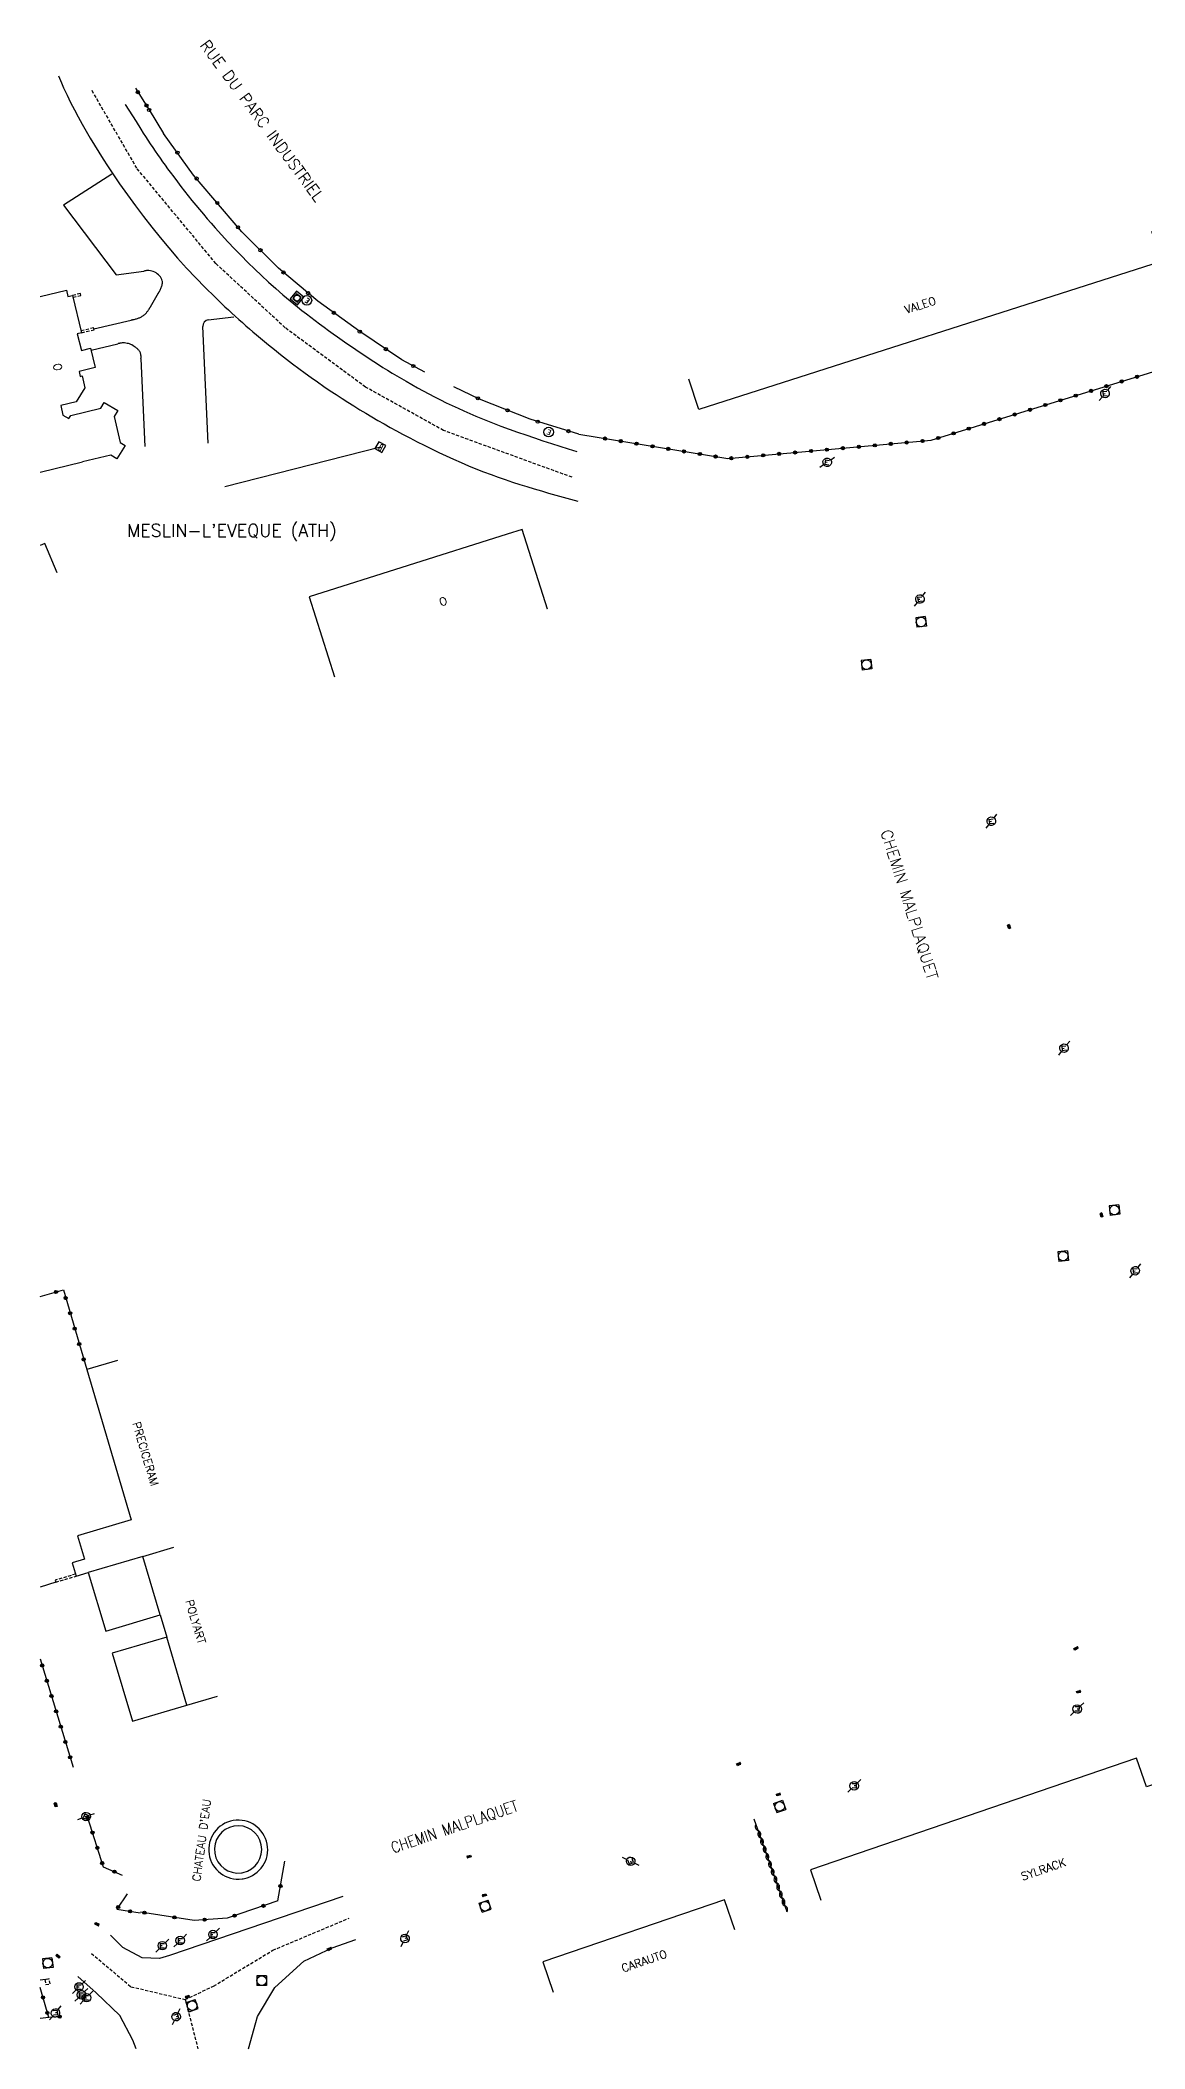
# Model space of a CAD drawing. Header units: millimetres. Extents: x 114000 to 115000, y 149000 to 150000.
# Drawn here: x 114000 to 114172.6, y 149000 to 149313.8 of the extents above; entities that cross this region are included whole.
import ezdxf
from ezdxf.enums import TextEntityAlignment as Align

# ---------------------------------------------------------------- set-up
doc = ezdxf.new("R2010")
doc.units = ezdxf.units.MM
doc.linetypes.add('DASHED', pattern=[0.75, 0.5, -0.25])
doc.layers.get('0').update_dxf_attribs({"linetype": 'CONTINUOUS'})
for name, color, linetype in [('W0001', 6, 'DASHED'), ('W0008', 7, 'CONTINUOUS'), ('W0100', 7, 'CONTINUOUS'), ('W0112', 1, 'DASHED'), ('W0310', 3, 'CONTINUOUS'), ('W0322', 7, 'CONTINUOUS'), ('W0330', 7, 'CONTINUOUS'), ('W0334', 7, 'CONTINUOUS'), ('W0400', 7, 'CONTINUOUS'), ('W0420', 7, 'CONTINUOUS'), ('W0471', 7, 'CONTINUOUS'), ('W0980', 7, 'CONTINUOUS'), ('W0984', 7, 'CONTINUOUS'), ('W0989', 7, 'CONTINUOUS'), ('W0991', 7, 'CONTINUOUS'), ('W1102', 7, 'CONTINUOUS')]:
    doc.layers.add(name, color=color, linetype=linetype)
doc.styles.get("Standard").update_dxf_attribs({"font": 'romans.shx', "width": 0.85})

# ---------------------------------------------------------------- blocks, each defined once
blk = doc.blocks.new('t322o')
at = {"color": 0, "linetype": 'Continuous'}
for radius in [0.25, 0.15]:
    blk.add_circle((0, 0), radius, dxfattribs=at)
blk = doc.blocks.new('T471')
for p, q in [((-0.333334, 0.333334), (-0.333334, -0.333334)), ((-0.333334, 0.333334), (0.333334, 0.333334)), ((-0.333334, 0), (0, 0)), ((0.500001, 0.500001), (1.000002, 1.000002)), ((-0.500001, -0.500001), (-1.000002, -1.000002)), ((-0.333334, -0.333334), (0.333334, -0.333334))]:
    blk.add_line(p, q)
blk.add_ellipse((0, 0), major_axis=(0.471405, 0.471405), ratio=1, start_param=5.4977871438, end_param=11.780972451)
blk = doc.blocks.new('T420')
for p, q in [((0.75, 0.75), (-0.75, 0.75)), ((-0.75, 0.75), (-0.75, -0.75)), ((0.75, 0.75), (0.75, -0.75)), ((0.75, -0.75), (-0.75, -0.75))]:
    blk.add_line(p, q)
blk.add_ellipse((0, 0), major_axis=(-0.53, 0.53), ratio=1, start_param=3.926991, end_param=10.210176)
blk = doc.blocks.new('T400')
for p, q in [((-0.15, 0.3), (0.15, 0.3)), ((-0.15, -0.25), (-0.15, 0.3)), ((-0.15, 0.15), (0.15, 0.15)), ((-0.15, 0), (0.15, 0)), ((0.15, 0.3), (0.15, -0.25)), ((-0.15, -0.15), (0.15, -0.15)), ((-0.15, -0.25), (-0.15, -0.3)), ((-0.15, -0.3), (0.15, -0.3)), ((0.15, -0.3), (0.15, -0.25))]:
    blk.add_line(p, q)
blk = doc.blocks.new('t310o')
at = {"color": 0, "linetype": 'Continuous'}
for centre, start, end in [((-0.5, 0.38), 216.8699, 323.1304), ((0.5, -0.37), 36.8699, 143.1303)]:
    blk.add_arc(centre, 0.625, start, end, dxfattribs=at)

msp = doc.modelspace()

# ---------------------------------------------------------------- linework, layer by layer
at = {"layer": 'W0001'}
msp.add_line((114022.67, 149007.69), (114024.65, 149000), dxfattribs=at)
for points in [[(114083.11, 149245.55), (114063.02, 149252.86), (114050.84, 149259.64), (114038.27, 149268.91), (114027.45, 149278.95), (114015.1, 149293.84), (114008.06, 149306.05)], [(114008.02, 149014.91), (114014.19, 149009.71), (114022.67, 149007.69), (114027.1, 149009.81), (114036.35, 149015.41), (114048.3, 149020.43)]]:
    msp.add_lwpolyline(points, dxfattribs=at)
at = {"layer": 'W0008'}
for points in [[(114002.84, 149308.28), (114003, 149307.91), (114003.32, 149307.16), (114003.66, 149306.42), (114004.2, 149305.27), (114004.76, 149304.12), (114005.34, 149302.98), (114005.93, 149301.86), (114006.54, 149300.73), (114007.17, 149299.62), (114007.81, 149298.53), (114008.47, 149297.44), (114009.14, 149296.34), (114009.83, 149295.27), (114010.52, 149294.19), (114011.23, 149293.12), (114012.41, 149291.39), (114013.62, 149289.67), (114014.87, 149287.97), (114016.13, 149286.28), (114017.43, 149284.62), (114018.75, 149283), (114020.1, 149281.39), (114021.48, 149279.8), (114022.88, 149278.23), (114024.31, 149276.7), (114025.77, 149275.2), (114027.27, 149273.72), (114027.8, 149273.2), (114028.33, 149272.7), (114028.86, 149272.19), (114029.4, 149271.69), (114029.95, 149271.19), (114030.48, 149270.7), (114031.03, 149270.2), (114031.59, 149269.72), (114032.14, 149269.23), (114032.7, 149268.75), (114033.25, 149268.27), (114033.81, 149267.8), (114034.73, 149267.03), (114035.66, 149266.27), (114036.6, 149265.5), (114037.55, 149264.75), (114038.49, 149264.02), (114039.45, 149263.28), (114040.41, 149262.56), (114041.38, 149261.84), (114042.36, 149261.14), (114043.34, 149260.44), (114044.34, 149259.75), (114045.33, 149259.08), (114046.24, 149258.47), (114047.16, 149257.88), (114048.09, 149257.28), (114049.02, 149256.69), (114049.95, 149256.11), (114050.89, 149255.55), (114051.84, 149254.98), (114052.78, 149254.44), (114053.73, 149253.89), (114054.7, 149253.34), (114055.66, 149252.83), (114056.62, 149252.3), (114057.75, 149251.7), (114058.88, 149251.11), (114060.01, 149250.55), (114061.14, 149249.98), (114062.29, 149249.42), (114063.44, 149248.89), (114064.59, 149248.36), (114065.76, 149247.86), (114066.92, 149247.36), (114068.09, 149246.88), (114069.27, 149246.42), (114070.46, 149245.97), (114071.57, 149245.56), (114072.68, 149245.19), (114073.8, 149244.81), (114074.92, 149244.44), (114076.05, 149244.09), (114077.18, 149243.75), (114078.31, 149243.41), (114079.45, 149243.08), (114080.58, 149242.75), (114081.72, 149242.44), (114082.85, 149242.11), (114083.99, 149241.8)], [(114013.29, 149303.81), (114013.29, 149303.81), (114015, 149301.14), (114015, 149301.14), (114015.74, 149299.92), (114016.1, 149299.34), (114016.46, 149298.78), (114016.83, 149298.22), (114017.2, 149297.64), (114017.58, 149297.08), (114017.96, 149296.53), (114018.34, 149295.97), (114018.73, 149295.41), (114019.12, 149294.86), (114019.52, 149294.31), (114019.91, 149293.77), (114020.31, 149293.22), (114020.87, 149292.47), (114021.43, 149291.73), (114021.99, 149291), (114022.56, 149290.27), (114023.14, 149289.53), (114023.72, 149288.8), (114024.31, 149288.08), (114024.9, 149287.38), (114025.5, 149286.66), (114026.1, 149285.95), (114026.71, 149285.25), (114027.33, 149284.55), (114028.33, 149283.44), (114029.34, 149282.34), (114030.36, 149281.27), (114031.4, 149280.19), (114032.45, 149279.12), (114033.52, 149278.09), (114034.6, 149277.06), (114035.7, 149276.05), (114036.8, 149275.06), (114037.93, 149274.08), (114039.07, 149273.11), (114040.22, 149272.17), (114040.9, 149271.62), (114041.59, 149271.09), (114042.27, 149270.56), (114042.96, 149270.03), (114043.66, 149269.52), (114044.36, 149269), (114045.06, 149268.48), (114045.77, 149267.97), (114046.48, 149267.47), (114047.2, 149266.97), (114047.91, 149266.48), (114048.62, 149265.98), (114049.32, 149265.52), (114050.02, 149265.03), (114050.73, 149264.56), (114051.43, 149264.11), (114052.14, 149263.64), (114052.85, 149263.19), (114053.56, 149262.73), (114054.27, 149262.28), (114054.99, 149261.84), (114055.72, 149261.41), (114056.45, 149260.97), (114057.17, 149260.55), (114058.05, 149260.05), (114058.95, 149259.55), (114059.84, 149259.06), (114060.73, 149258.58), (114061.63, 149258.11), (114062.55, 149257.66), (114063.45, 149257.2), (114064.38, 149256.77), (114065.3, 149256.34), (114066.22, 149255.92), (114067.15, 149255.52), (114068.09, 149255.11), (114069.38, 149254.58), (114070.66, 149254.06), (114071.97, 149253.56), (114073.27, 149253.09), (114074.59, 149252.62), (114075.9, 149252.16), (114077.22, 149251.72), (114078.54, 149251.27), (114079.87, 149250.84), (114081.2, 149250.41), (114082.52, 149249.98), (114083.85, 149249.56)], [(114011.17, 149292.89), (114003.62, 149288.05), (114011.88, 149277.2), (114016.2, 149277.77)], [(114018.46, 149274.3), (114018.48, 149274.33), (114018.49, 149274.36), (114018.52, 149274.39), (114018.53, 149274.42), (114018.55, 149274.45), (114018.57, 149274.48), (114018.59, 149274.52), (114018.61, 149274.55), (114018.62, 149274.58), (114018.64, 149274.61), (114018.66, 149274.64), (114018.68, 149274.67), (114018.75, 149274.8), (114018.81, 149274.92), (114018.87, 149275.06), (114018.92, 149275.19), (114018.97, 149275.31), (114019.01, 149275.45), (114019.05, 149275.59), (114019.07, 149275.72), (114019.09, 149275.86), (114019.09, 149276), (114019.09, 149276.12), (114019.06, 149276.27), (114019, 149276.47), (114018.91, 149276.67), (114018.8, 149276.86), (114018.65, 149277.05), (114018.48, 149277.2), (114018.3, 149277.36), (114018.1, 149277.5), (114017.89, 149277.61), (114017.67, 149277.72), (114017.45, 149277.78), (114017.23, 149277.83), (114017, 149277.86), (114016.93, 149277.86), (114016.86, 149277.86), (114016.8, 149277.86), (114016.73, 149277.86), (114016.66, 149277.84), (114016.59, 149277.84), (114016.52, 149277.83), (114016.46, 149277.81), (114016.39, 149277.8), (114016.33, 149277.8), (114016.26, 149277.78), (114016.2, 149277.77)], [(114018.46, 149274.3), (114017.2, 149272.14)], [(114008.38, 149268.75), (114014.2, 149270.12)], [(114014.2, 149270.12), (114014.25, 149270.14), (114014.29, 149270.14), (114014.33, 149270.16), (114014.37, 149270.16), (114014.41, 149270.17), (114014.45, 149270.17), (114014.5, 149270.19), (114014.54, 149270.2), (114014.59, 149270.2), (114014.62, 149270.22), (114014.67, 149270.22), (114014.71, 149270.23), (114014.83, 149270.27), (114014.95, 149270.3), (114015.06, 149270.33), (114015.18, 149270.36), (114015.3, 149270.41), (114015.41, 149270.44), (114015.52, 149270.48), (114015.63, 149270.53), (114015.74, 149270.58), (114015.85, 149270.64), (114015.95, 149270.7), (114016.05, 149270.77), (114016.15, 149270.83), (114016.24, 149270.91), (114016.34, 149270.98), (114016.42, 149271.06), (114016.51, 149271.16), (114016.59, 149271.25), (114016.66, 149271.34), (114016.74, 149271.44), (114016.81, 149271.53), (114016.88, 149271.62), (114016.95, 149271.73), (114017.02, 149271.83), (114017.03, 149271.86), (114017.05, 149271.88), (114017.06, 149271.91), (114017.08, 149271.94), (114017.09, 149271.95), (114017.11, 149271.98), (114017.12, 149272.02), (114017.14, 149272.03), (114017.16, 149272.06), (114017.17, 149272.09), (114017.19, 149272.11), (114017.2, 149272.14)], [(114026.27, 149270.16), (114030.27, 149270.64)], [(114007.95, 149265.39), (114012.11, 149266.41)], [(114015.75, 149264.06), (114015.75, 149264.12), (114015.76, 149264.19), (114015.76, 149264.25), (114015.76, 149264.3), (114015.77, 149264.36), (114015.77, 149264.42), (114015.76, 149264.48), (114015.76, 149264.53), (114015.75, 149264.59), (114015.75, 149264.66), (114015.73, 149264.7), (114015.73, 149264.77), (114015.7, 149264.88), (114015.66, 149264.98), (114015.61, 149265.09), (114015.55, 149265.19), (114015.48, 149265.3), (114015.41, 149265.39), (114015.33, 149265.48), (114015.24, 149265.56), (114015.16, 149265.66), (114015.05, 149265.73), (114014.96, 149265.81), (114014.86, 149265.89), (114014.69, 149266), (114014.52, 149266.11), (114014.34, 149266.22), (114014.16, 149266.3), (114013.97, 149266.38), (114013.78, 149266.44), (114013.59, 149266.48), (114013.4, 149266.53), (114013.2, 149266.55), (114013.02, 149266.56), (114012.82, 149266.55), (114012.63, 149266.53), (114012.59, 149266.53), (114012.55, 149266.52), (114012.5, 149266.5), (114012.46, 149266.5), (114012.41, 149266.48), (114012.37, 149266.48), (114012.33, 149266.47), (114012.28, 149266.45), (114012.24, 149266.44), (114012.2, 149266.44), (114012.16, 149266.42), (114012.11, 149266.41)], [(114026.27, 149250.86), (114025.4, 149269.12)], [(114015.75, 149264.06), (114016.36, 149250.38)], [(114047.29, 149023.79), (114020.21, 149014.58), (114018.62, 149014.11), (114015.95, 149014.2), (114012.93, 149015.85), (114010.98, 149017.75)], [(114032.56, 149000), (114033.7, 149004.13), (114033.98, 149005.04), (114036.68, 149009.6), (114041.22, 149013.69), (114045.6, 149015.8), (114049.31, 149017.08)], [(114014.99, 149000), (114014.5, 149001.36), (114012.44, 149005.21), (114008.77, 149008.75), (114005.87, 149011.3)]]:
    msp.add_lwpolyline(points, dxfattribs=at)
msp.add_arc((114026.39, 149269.17), 0.991, 96.789, 182.7049, dxfattribs=at)
at = {"layer": 'W0100'}
for points in [[(114173.65, 149284.01), (114175.17, 149279.25), (114102.9, 149256.12), (114101.37, 149260.88)], [(114000, 149273.78), (114004.11, 149274.77), (114004.34, 149273.78), (114005.07, 149273.97), (114006.48, 149268.14), (114005.8, 149267.97), (114006.43, 149265.34), (114007.88, 149265.7), (114008.61, 149262.69), (114006.08, 149262.08), (114006.27, 149261.3), (114006.56, 149261.38), (114007, 149259.55), (114005.64, 149257.33), (114003.21, 149256.75), (114003.56, 149255.28), (114004.5, 149254.72), (114004.81, 149255.22), (114009.48, 149256.34), (114010.02, 149257.23), (114012.12, 149255.97), (114011.54, 149255.03), (114012.51, 149250.98), (114013.27, 149250.52), (114012, 149248.44), (114011.06, 149249.02), (114006.59, 149247.94)], [(114000, 149246.35), (114006.59, 149247.94)], [(114002.66, 149230.61), (114000.71, 149235.21), (114000, 149234.91)], [(114079.26, 149224.92), (114079.26, 149224.92), (114075.31, 149237.41), (114072.98, 149236.66), (114042.04, 149226.88), (114045.98, 149214.39)], [(114012.06, 149107.55), (114007.27, 149106.13), (114014.23, 149082.64), (114005.81, 149080.16), (114006.9, 149076.5), (114005.01, 149075.94), (114005.63, 149073.87), (114007.52, 149074.43)], [(114007.52, 149074.43), (114010.25, 149065.28), (114018.76, 149067.79), (114019.78, 149064.32), (114011.27, 149061.81), (114014.4, 149051.18), (114022.92, 149053.69), (114027.71, 149055.11)], [(114189.37, 149039.21), (114187.75, 149043.94), (114185.2, 149045.18), (114172.85, 149040.95), (114171.32, 149045.42), (114120.36, 149027.97), (114121.98, 149023.24)], [(114108.56, 149018.57), (114106.94, 149023.3), (114078.56, 149013.59), (114080.18, 149008.86)]]:
    msp.add_lwpolyline(points, dxfattribs=at)
msp.add_lwpolyline([(114031.71, 149027.55, 51.926956), (114031.43, 149027.5, 0.019258)], format="xyb", close=True, dxfattribs=at)
at = {"layer": 'W0112'}
for points in [[(114005.14, 149273.67), (114006.36, 149273.97), (114006.29, 149274.25), (114005.07, 149273.97)], [(114006.48, 149268.14), (114008.42, 149268.59), (114008.35, 149268.89), (114006.41, 149268.42)], [(114005.54, 149074.18), (114002.34, 149073.23), (114002.43, 149072.91), (114005.63, 149073.87)]]:
    msp.add_lwpolyline(points, dxfattribs=at)
msp.add_lwpolyline([(114000.87, 149010.04), (114001.55, 149010.15), (114001.42, 149010.93), (114000.74, 149010.83)], close=True, dxfattribs=at)
at = {"layer": 'W0310'}
msp.add_lwpolyline([(114116.7, 149021.4), (114111.54, 149035.87)], dxfattribs=at)
at = {"layer": 'W0322'}
for p, q in [((114037.12, 149023.1), (114038.22, 149029.32)), ((114001.33, 149004.88), (114000, 149004.76))]:
    msp.add_line(p, q, dxfattribs=at)
for points in [[(114014.88, 149306.33), (114016.83, 149303.29)], [(114016.84, 149303.27), (114017.02, 149302.94), (114019.27, 149299.28)], [(114060.09, 149261.97), (114056.52, 149263.91), (114049.94, 149268.31), (114043.38, 149273.05), (114037.23, 149278.23), (114031.52, 149283.89), (114023.97, 149292.78), (114019.27, 149299.28)], [(114084.16, 149252.27), (114107.44, 149248.48), (114139.24, 149251.34), (114180.1, 149263.96), (114175.17, 149279.25)], [(114084.16, 149252.27), (114076.56, 149254.61), (114068.65, 149257.77), (114064.64, 149259.67)], [(114000, 149117.55), (114003.62, 149118.57), (114007.27, 149106.13)], [(114002.43, 149072.91), (114000, 149072.11)], [(114000, 149060.92), (114005.13, 149044.02)], [(114007.41, 149036.17), (114009.86, 149028.44), (114012.79, 149027.15)], [(114013.61, 149024.2), (114011.96, 149021.83), (114015.64, 149021.23)], [(114037.12, 149023.1), (114029.21, 149020.41), (114024.06, 149020.07), (114015.65, 149021.37)], [(114000, 149010.78), (114001.32, 149010.92)], [(114003.05, 149005.03), (114001.33, 149004.88), (114000, 149009.6)]]:
    msp.add_lwpolyline(points, dxfattribs=at)
for centre, radius in [((114017.02, 149302.94), 0.251), ((114021.45, 149296.28), 0.251), ((114024.45, 149292.23), 0.251), ((114027.66, 149288.42), 0.235), ((114030.91, 149284.61), 0.251), ((114034.41, 149281.03), 0.251), ((114038.02, 149277.56), 0.251), ((114041.86, 149274.33), 0.251), ((114045.88, 149271.25), 0.251), ((114049.94, 149268.31), 0.251), ((114054.02, 149265.58), 0.251), ((114058.3, 149262.94), 0.251), ((114068.38, 149257.89), 0.251), ((114073.03, 149256.02), 0.251), ((114077.74, 149254.25), 0.251), ((114082.55, 149252.77), 0.251)]:
    msp.add_circle(centre, radius, dxfattribs=at)
at = {"layer": 'W0330'}
for points in [[(114053.4, 149249.41), (114054.02, 149250.5), (114052.93, 149251.11), (114052.31, 149250.03), (114053.4, 149249.41)], [(114053.16, 149250.27), (114028.86, 149244.05)]]:
    msp.add_lwpolyline(points, dxfattribs=at)
at = {"layer": 'W0334'}
msp.add_lwpolyline([(114031.9, 149026.61, 51.926956), (114031.55, 149026.55, 0.019258), (114031.9, 149026.61, 0.019258)], format="xyb", dxfattribs=at)
at = {"layer": 'W0420'}
for points in [[(114039.08, 149273.45), (114040.23, 149272.5), (114041.19, 149273.67), (114040.03, 149274.62), (114039.08, 149273.45)], [(114039.47, 149273.5), (114040.2, 149272.91), (114040.79, 149273.62), (114040.07, 149274.22), (114039.47, 149273.5)]]:
    msp.add_lwpolyline(points, dxfattribs=at)
msp.add_circle((114040.13, 149273.56), 0.472, dxfattribs=at)
at = {"layer": 'W0471'}
for centre, radius in [((114041.67, 149273.19), 0.755), ((114079.45, 149252.61), 0.756)]:
    msp.add_circle(centre, radius, dxfattribs=at)
at = {"layer": 'W1102'}
for p, q in [((114016.06, 149076.95), (114020.86, 149078.37)), ((114022.92, 149053.69), (114019.78, 149064.32))]:
    msp.add_line(p, q, dxfattribs=at)
msp.add_lwpolyline([(114018.76, 149067.79), (114016.06, 149076.95), (114007.52, 149074.43)], dxfattribs=at)

# ---------------------------------------------------------------- block references
at = {"layer": 'W0310', "rotation": 109.6059719983601}
for p in [(114112.16, 149034.13), (114112.58, 149032.95), (114113, 149031.77), (114113.42, 149030.6), (114113.84, 149029.42), (114114.26, 149028.24), (114114.68, 149027.06), (114115.1, 149025.89), (114115.52, 149024.71), (114115.94, 149023.53), (114116.36, 149022.35)]:
    msp.add_blockref('t310o', p, dxfattribs=at)
at = {"layer": 'W0322'}
for p, rotation in [((114015.26, 149305.74), 301.466364488183), ((114016.61, 149303.64), 301.466364488183), ((114166.6, 149259.79), 17.15822802990981), ((114168.99, 149260.53), 17.15822802990981), ((114171.38, 149261.26), 17.15822802990981), ((114157.05, 149256.84), 17.15822802990981), ((114159.43, 149257.58), 17.15822802990981), ((114161.82, 149258.31), 17.15822802990981), ((114164.21, 149259.05), 17.15822802990981), ((114147.49, 149253.89), 17.15822802990981), ((114149.88, 149254.63), 17.15822802990981), ((114152.27, 149255.36), 17.15822802990981), ((114154.66, 149256.1), 17.15822802990981), ((114088.26, 149251.6), 350.7564038319908), ((114090.72, 149251.2), 350.7564038319908), ((114093.19, 149250.8), 350.7564038319908), ((114095.66, 149250.39), 350.7564038319908), ((114130.41, 149250.54), 5.14629943725721), ((114132.9, 149250.77), 5.14629943725721), ((114135.39, 149250.99), 5.14629943725721), ((114137.88, 149251.22), 5.14629943725721), ((114140.32, 149251.68), 17.15822802990981), ((114142.71, 149252.41), 17.15822802990981), ((114145.1, 149253.15), 17.15822802990981), ((114098.13, 149249.99), 350.7564038319908), ((114100.59, 149249.59), 350.7564038319908), ((114103.06, 149249.19), 350.7564038319908), ((114105.53, 149248.79), 350.7564038319908), ((114108, 149248.53), 5.14629943725721), ((114110.49, 149248.75), 5.14629943725721), ((114112.98, 149248.98), 5.14629943725721), ((114115.47, 149249.2), 5.14629943725721), ((114117.96, 149249.42), 5.14629943725721), ((114120.45, 149249.65), 5.14629943725721), ((114122.94, 149249.87), 5.14629943725721), ((114125.43, 149250.1), 5.14629943725721), ((114127.92, 149250.32), 5.14629943725721), ((114002.47, 149118.25), 15.86650997023731), ((114003.98, 149117.32), 286.3556455252107), ((114004.69, 149114.92), 286.3556455252107), ((114005.39, 149112.52), 286.3556455252107), ((114006.1, 149110.12), 286.3556455252107), ((114006.8, 149107.72), 286.3556455252107), ((114000.31, 149059.9), 286.8919599538047), ((114001.04, 149057.51), 286.8919599538047), ((114001.76, 149055.12), 286.8919599538047), ((114002.49, 149052.73), 286.8919599538047), ((114003.22, 149050.33), 286.8919599538047), ((114003.94, 149047.94), 286.8919599538047), ((114004.67, 149045.55), 286.8919599538047), ((114007.41, 149036.17), 287.5876808258849), ((114008.17, 149033.78), 287.5876808258849), ((114008.92, 149031.4), 287.5876808258849), ((114009.68, 149029.02), 287.5876808258849), ((114011.6, 149027.68), 336.1934322273623), ((114037.54, 149025.44), 80.00504924105947), ((114012.18, 149022.15), 235.1137917703441), ((114014.04, 149021.49), 350.7173445987919), ((114016.3, 149021.27), 171.2154994964182), ((114034.88, 149022.34), 198.7861872498578), ((114020.99, 149020.54), 171.2154994964182), ((114025.7, 149020.18), 183.8090345287808), ((114030.38, 149020.81), 198.7861872498578), ((114000.44, 149008.03), 105.7161693602071), ((114001.12, 149005.62), 105.7161693602071), ((114003.05, 149005.03), 185.0037333091861)]:
    msp.add_blockref('t322o', p, dxfattribs=dict(at, rotation=rotation))
at = {"layer": 'W0400'}
for p, rotation in [((114151.38, 149175.34), 198.0978270313942), ((114165.83, 149130.27), 195.9749026033705), ((114161.86, 149062.58), 117.1916902622802), ((114162.27, 149055.78), 107.0980866415801), ((114109.16, 149044.5), 113.9501805223869), ((114002.41, 149038.13), 196.1424775428899), ((114115.37, 149039.75), 107.3433030111836), ((114066.99, 149030.04), 288.8888949845681), ((114069.4, 149024), 288.8888949845681), ((114008.9, 149019.48), 66.19343222736326), ((114045.19, 149015.6), 115.511763543958), ((114002.79, 149014.47), 227.2701515476798), ((114022.97, 149008.14), 288.8888949845681)]:
    msp.add_blockref('T400', p, dxfattribs=dict(at, rotation=rotation))
at = {"layer": 'W0420'}
for p, rotation in [((114137.64, 149222.95), 6.41162084106961), ((114129.12, 149216.26), 6.41162084106961), ((114167.86, 149131.05), 6.41162084106961), ((114159.84, 149123.86), 6.41162084106961), ((114115.55, 149037.87), 109.6059719983601), ((114069.52, 149022.28), 198.8888949845681), ((114001.18, 149013.39), 6.140833569155806), ((114023.75, 149006.75), 198.8888949845681)]:
    msp.add_blockref('T420', p, dxfattribs=dict(at, rotation=rotation))
msp.add_blockref('T420', (114034.62, 149010.65), dxfattribs=at)
at = {"layer": 'W0471'}
for p, rotation in [((114166.38, 149258.63), 5.14629943725721), ((114122.97, 149247.89), 349.9995006901976), ((114137.46, 149226.52), 6.41162084106961), ((114148.62, 149191.81), 6.41162084106961), ((114159.98, 149156.36), 6.41162084106961), ((114171.1, 149121.57), 6.41162084106961), ((114162.03, 149053.09), 179.0086935545231), ((114127.2, 149041.09), 179.0086935545231), ((114007.17, 149036.28), 336.1934322273632), ((114092.27, 149029.3), 109.6059719983601), ((114057, 149017.23), 198.8888949845681), ((114002.38, 149005.61), 185.0037333091861), ((114021.25, 149005.02), 198.8888949845681)]:
    msp.add_blockref('T471', p, dxfattribs=dict(at, rotation=rotation))
for p in [(114027, 149017.85), (114019.08, 149016.12), (114021.88, 149016.92), (114006.07, 149009.67), (114006.44, 149008.44), (114007.23, 149007.99)]:
    msp.add_blockref('T471', p, dxfattribs=at)

# ---------------------------------------------------------------- texts
at = {"layer": 'W0330', "width": 0.583323}
msp.add_text('B', height=1.01, rotation=150.2551, dxfattribs=at).set_placement((114053.7, 149250.53), (114053.26, 149250.78), align=Align.FIT)
at = {"layer": 'W0471'}
for height, rotation, width, p, p2 in [(0.742, 143.4208, 1.00376, (114042.2, 149273.27), (114041.72, 149273.62)), (0.746, 160.6424, 1.014357, (114079.93, 149252.84), (114079.35, 149253.05))]:
    msp.add_text('E', height=height, rotation=rotation, dxfattribs=dict(at, width=width)).set_placement(p, p2, align=Align.FIT)
at = {"layer": 'W0980'}
msp.add_text("MESLIN-L'EVEQUE (ATH)", height=2, dxfattribs=at).set_placement((114029.95, 149237.1), align=Align.MIDDLE)
at = {"layer": 'W0984'}
for s, rotation, p in [('VALEO', 17.7468, (114137.51, 149272.45)), ('PRECICERAM', 286.5172, (114016.46, 149092.96)), ('POLYART', 286.4195, (114024.28, 149066.74)), ("CHATEAU D'EAU", 82.5228, (114025.23, 149032.59)), ('SYLRACK', 18.9065, (114156.76, 149028.05)), ('CARAUTO', 18.8889, (114094.37, 149013.72))]:
    msp.add_text(s, height=1.25, rotation=rotation, dxfattribs=at).set_placement(p, align=Align.MIDDLE)
at = {"layer": 'W0989'}
for s, rotation, p in [('RUE DU PARC INDUSTRIEL', 306.4405, (114034.68, 149301.26)), ('CHEMIN MALPLAQUET', 287.5868, (114135.74, 149178.76))]:
    msp.add_text(s, height=1.75, rotation=rotation, dxfattribs=at).set_placement(p, align=Align.MIDDLE)
at = {"layer": 'W0989', "insert": (114054.61, 149032.18), "char_height": 1.75, "attachment_point": 1, "rotation": 18.8594}
msp.add_mtext('CHEMIN MALPLAQUET', dxfattribs=at)
at = {"layer": 'W0991'}
for rotation, p in [(281, (114002.73, 149262.77)), (18, (114062.96, 149226.16))]:
    msp.add_text('O', height=1.25, rotation=rotation, dxfattribs=at).set_placement(p, align=Align.MIDDLE)

doc.saveas('drawing.dxf')
